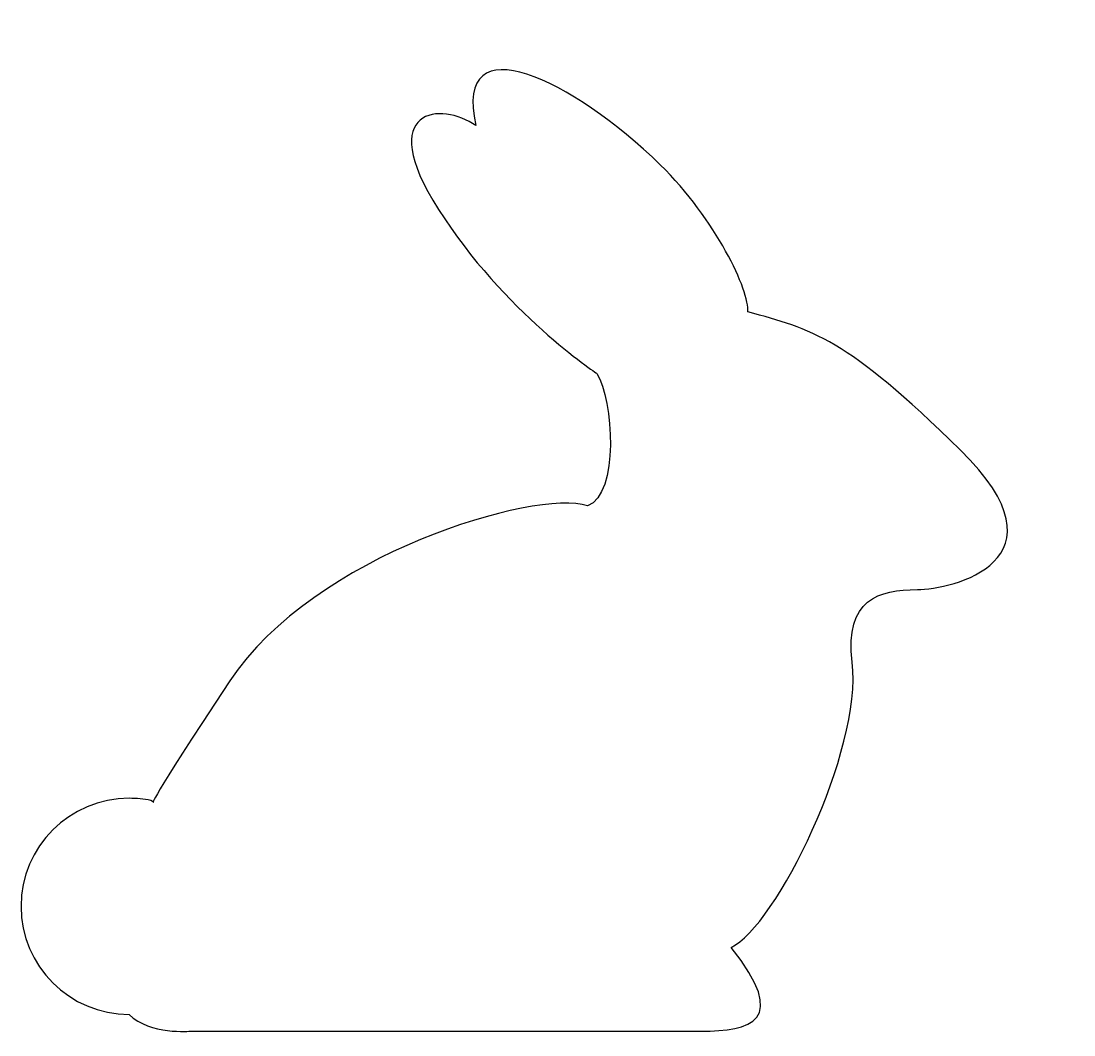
# Model space of a CAD drawing. Header units: centimetres. Extents: x -9.2 to 10.5, y -9.1 to 9.9.
import ezdxf

# ---------------------------------------------------------------- set-up
doc = ezdxf.new("R2010")
doc.units = ezdxf.units.CM
doc.header["$MEASUREMENT"] = 0
doc.layers.add('Camada 1', color=7, linetype='Continuous')

msp = doc.modelspace()

# ---------------------------------------------------------------- linework, layer by layer
at = {"layer": 'Camada 1'}
msp.add_open_spline([(-7.20602, -8.68044), (-8.32298, -8.68044), (-9.22852, -7.77487), (-9.22852, -6.65788), (-9.22852, -6.65788), (-9.22852, -5.54086), (-8.32298, -4.63535), (-7.20602, -4.63535), (-7.20602, -4.63535), (-7.06635, -4.63535), (-6.93006, -4.64945), (-6.7984, -4.67644), (-6.7984, -4.67644), (-6.7984, -4.67644), (-6.75273, -4.70507), (-6.75273, -4.70507), (-6.75273, -4.70507), (-6.75273, -4.70507), (-6.89219, -4.80966), (-5.32305, -2.4386), (-5.32305, -2.4386), (-3.75387, -0.06746), (0.39557, 1.15309), (1.37198, 0.83927), (1.37198, 0.83927), (1.96467, 1.0485), (1.86008, 2.82687), (1.54626, 3.31495), (1.54626, 3.31495), (1.54626, 3.31495), (-0.19719, 4.46565), (-1.41755, 6.38356), (-1.41755, 6.38356), (-2.63794, 8.30147), (-1.34789, 8.40598), (-0.72024, 7.95272), (-0.72024, 7.95272), (-1.14561, 9.90995), (1.10983, 8.80452), (2.73188, 7.22046), (2.73188, 7.22046), (3.76839, 6.20806), (4.41156, 4.84641), (4.37071, 4.46567), (4.37071, 4.46567), (5.55615, 4.15185), (6.21893, 3.97757), (8.34584, 1.88537), (8.34584, 1.88537), (10.4728, -0.2068), (8.16709, -0.72766), (7.54389, -0.72988), (7.54389, -0.72988), (6.82499, -0.73245), (6.18401, -0.90437), (6.32353, -2.08981), (6.32353, -2.08981), (6.51784, -3.74084), (4.89372, -7.04138), (4.05684, -7.42489), (4.05684, -7.42489), (5.17261, -8.81954), (4.40564, -8.99403), (3.49905, -8.99403), (3.49905, -8.99403), (3.49905, -8.99403), (-6.05529, -8.99402), (-6.05529, -8.99402), (-6.05529, -8.99402), (-6.05529, -8.99402), (-6.8224, -9.0639), (-7.20602, -8.68044)], degree=3, knots=[0, 0, 0, 0, 0.05263158, 0.05263158, 0.05263158, 0.05263158, 0.10526316, 0.10526316, 0.10526316, 0.10526316, 0.15789474, 0.15789474, 0.15789474, 0.15789474, 0.21052632, 0.21052632, 0.21052632, 0.21052632, 0.26315789, 0.26315789, 0.26315789, 0.26315789, 0.31578947, 0.31578947, 0.31578947, 0.31578947, 0.36842105, 0.36842105, 0.36842105, 0.36842105, 0.42105263, 0.42105263, 0.42105263, 0.42105263, 0.47368421, 0.47368421, 0.47368421, 0.47368421, 0.52631579, 0.52631579, 0.52631579, 0.52631579, 0.57894737, 0.57894737, 0.57894737, 0.57894737, 0.63157895, 0.63157895, 0.63157895, 0.63157895, 0.68421053, 0.68421053, 0.68421053, 0.68421053, 0.73684211, 0.73684211, 0.73684211, 0.73684211, 0.78947368, 0.78947368, 0.78947368, 0.78947368, 0.84210526, 0.84210526, 0.84210526, 0.84210526, 0.89473684, 0.89473684, 0.89473684, 0.89473684, 1, 1, 1, 1], dxfattribs=at)

doc.saveas('drawing.dxf')
